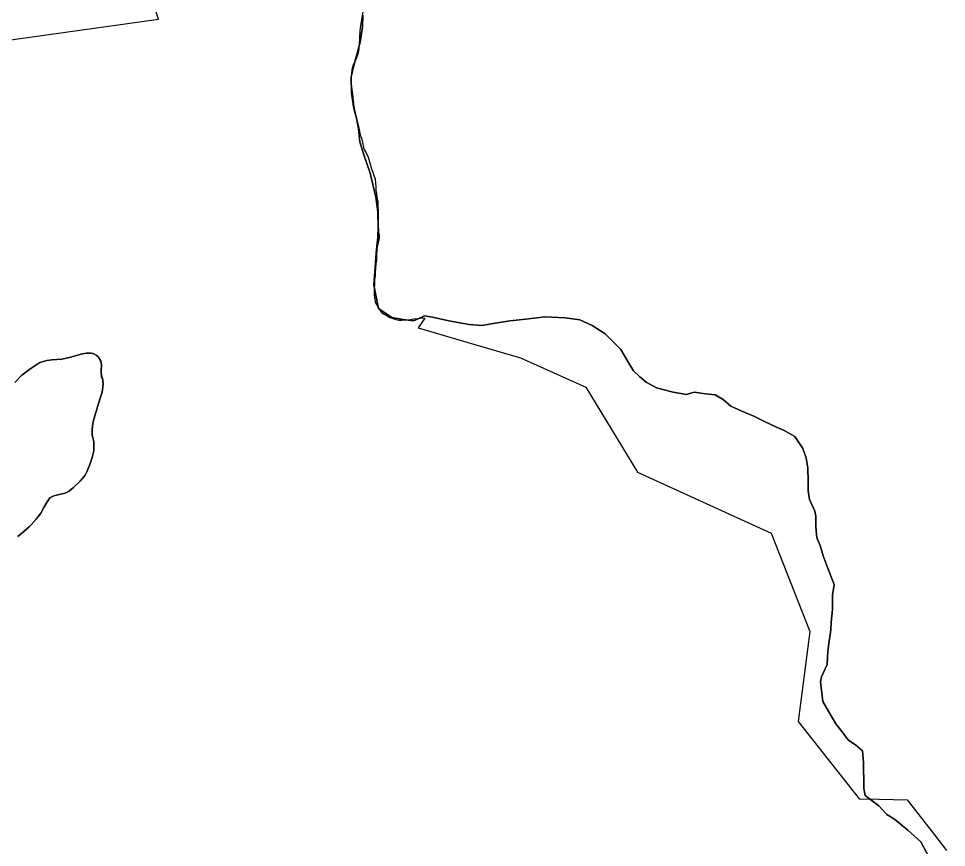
# Model space of a CAD drawing. Header units: inches. Extents: x 11258954 to 11313122, y 3645444 to 3695200.
# Drawn here: x 11275215 to 11277326, y 3662850 to 3664736 of the extents above; entities that cross this region are included whole.
import ezdxf

# ---------------------------------------------------------------- set-up
doc = ezdxf.new("R2010")
doc.units = ezdxf.units.IN
doc.header["$MEASUREMENT"] = 0
for name, color, linetype in [('EnterpriseZone', 103, 'Continuous'), ('VotingPrecinct', 233, 'Continuous'), ('Ward', 133, 'Continuous')]:
    doc.layers.add(name, color=color, linetype=linetype)

msp = doc.modelspace()

# ---------------------------------------------------------------- linework, layer by layer
at = {"layer": 'EnterpriseZone'}
for points in [[(11274589.5495, 3664602.597, 0), (11275533.6815, 3664734.6325, 0), (11275438.326, 3665015.1695, 0)], [(11276000, 3664760.75, 0), (11275992.9375, 3664720.1875, 0), (11275991.5, 3664708.3125, 0), (11275990.219, 3664678.3125, 0), (11275989.4375, 3664669.5, 0), (11275988.125, 3664661.1875, 0), (11275986.0315, 3664653.0625, 0), (11275983.219, 3664645.4375, 0), (11275979.9065, 3664638.0625, 0), (11275977.0315, 3664632.125, 0), (11275975.0315, 3664626.625, 0), (11275973.4375, 3664619.4375, 0), (11275972.219, 3664611.9375, 0), (11275971.4065, 3664604.4375, 0), (11275971.125, 3664597.25, 0), (11275971.4375, 3664589.6875, 0), (11275972.4375, 3664580.3125, 0), (11275974.625, 3664564.75, 0), (11275977.219, 3664541.125, 0), (11275978.6565, 3664531.4375, 0), (11275980.4065, 3664522.4375, 0), (11275982.625, 3664513.375, 0), (11275986.969, 3664497.0625, 0), (11275988.4375, 3664490.375, 0), (11275990.2815, 3664480.1875, 0), (11275991.625, 3664474.5625, 0), (11275993.25, 3664469.5, 0), (11275995.219, 3664464.625, 0), (11276000, 3664443.375, 0), (11276000, 3664441.75, 0), (11276002, 3664436.75, 0), (11276004, 3664433.25, 0), (11276006, 3664430.5, 0), (11276010, 3664420.5, 0), (11276014, 3664408, 0), (11276018, 3664394, 0), (11276021, 3664387, 0), (11276023, 3664379.5, 0), (11276026, 3664371.75, 0), (11276027, 3664362, 0), (11276028, 3664352.25, 0), (11276028, 3664344.75, 0), (11276029, 3664338, 0), (11276030, 3664329, 0), (11276032, 3664319.5, 0), (11276032, 3664308.25, 0), (11276033, 3664297.5, 0), (11276033, 3664286.75, 0), (11276033, 3664275.25, 0), (11276033, 3664263.75, 0), (11276034, 3664255.5, 0), (11276034, 3664250.5, 0), (11276035, 3664243.75, 0), (11276035, 3664236.25, 0), (11276034, 3664229.25, 0), (11276032, 3664223, 0), (11276031, 3664216.5, 0), (11276030, 3664209, 0), (11276029, 3664201.25, 0), (11276029, 3664194.5, 0), (11276029, 3664186.75, 0), (11276028, 3664177.5, 0), (11276027, 3664167.5, 0), (11276026, 3664159, 0), (11276026, 3664150.5, 0), (11276025, 3664141.5, 0), (11276025, 3664131.75, 0), (11276024, 3664122.25, 0), (11276024, 3664114.75, 0), (11276024, 3664108.5, 0), (11276025, 3664100.5, 0), (11276026, 3664092.75, 0), (11276028, 3664088, 0), (11276031, 3664083.5, 0), (11276034, 3664078.75, 0), (11276036, 3664074.25, 0), (11276039, 3664070, 0), (11276041, 3664067.5, 0), (11276043, 3664065.75, 0), (11276047, 3664063.5, 0), (11276051, 3664061, 0), (11276056, 3664058.5, 0), (11276060, 3664056.25, 0), (11276065, 3664054.5, 0), (11276071, 3664052.5, 0), (11276076, 3664050.75, 0), (11276081, 3664050.25, 0), (11276086, 3664050.25, 0), (11276092, 3664050.5, 0), (11276099, 3664050.75, 0), (11276107, 3664051.5, 0), (11276114, 3664052.75, 0), (11276123, 3664053.75, 0), (11276129, 3664054.5, 0), (11276135, 3664055, 0), (11276139, 3664054.75, 0), (11276124, 3664032.75, 0), (11276235, 3664000, 0), (11276356.969, 3663964.1875, 0), (11276505.25, 3663897.5625, 0), (11276622.719, 3663704.0625, 0), (11276926.9065, 3663565.5625, 0), (11277015.125, 3663341.875, 0), (11276988.75, 3663137.125, 0), (11277110.875, 3662981.8125, 0), (11277127.219, 3662961, 0), (11277172.5315, 3662960.4375, 0), (11277236.305, 3662958.603, 0), (11277298.476, 3662878.9805, 0), (11277325.8815, 3662843.048, 0)]]:
    msp.add_polyline3d(points, dxfattribs=at)
at = {"layer": 'VotingPrecinct'}
for points in [[(11277287.05, 3662825.925, 0), (11277267.525, 3662862.75, 0), (11277237.8, 3662889.95, 0), (11277207.4, 3662914.425, 0), (11277190.275, 3662925.5, 0), (11277172.125, 3662944.775, 0), (11277151.075, 3662961.075, 0), (11277140.7, 3662968.775, 0), (11277138.223, 3662984.586, 0), (11277137.7, 3662987.925, 0), (11277137.061, 3663043.76, 0), (11277134.95, 3663070.05, 0), (11277119.35, 3663084.025, 0), (11277104.15, 3663093.925, 0), (11277096.475, 3663102.925, 0), (11277091.25, 3663110.575, 0), (11277074.617, 3663131.4475, 0), (11277044.725, 3663182.525, 0), (11277039.125, 3663227.375, 0), (11277041.975, 3663238.475, 0), (11277054.325, 3663266.4, 0), (11277056.375, 3663296.375, 0), (11277058.625, 3663314.675, 0), (11277062.65, 3663345.3, 0), (11277063.375, 3663362.95, 0), (11277066.675, 3663391.825, 0), (11277067.025, 3663424.05, 0), (11277070.525, 3663448.925, 0), (11277056.45, 3663483.7, 0), (11277045.175, 3663513.675, 0), (11277038.85, 3663537.275, 0), (11277031.2, 3663555.15, 0), (11277028.4, 3663579.625, 0), (11277028.5, 3663604.325, 0), (11277026.425, 3663615.7, 0), (11277014.257, 3663641.7005, 0), (11277011.275, 3663661.525, 0), (11277011.35, 3663683.85, 0), (11277010.7075, 3663713.0635, 0), (11277007.05, 3663736.925, 0), (11276999.375, 3663758.325, 0), (11276981.2, 3663785.025, 0), (11276956.775, 3663799.35, 0), (11276937.575, 3663807.6, 0), (11276913.325, 3663818.975, 0), (11276887.974, 3663831.894, 0), (11276860.448, 3663842.805, 0), (11276835.5, 3663854.425, 0), (11276818.025, 3663869.8, 0), (11276799.7605, 3663879.839, 0), (11276777.825, 3663882.5, 0), (11276752.075, 3663886.175, 0), (11276734.7695, 3663880.9, 0), (11276703.975, 3663886.275, 0), (11276666.35, 3663896.225, 0), (11276642.475, 3663908.95, 0), (11276628.025, 3663921.45, 0), (11276613.95, 3663934.45, 0), (11276600.95, 3663955.95, 0), (11276585.05, 3663983.225, 0), (11276549.375, 3664019.075, 0), (11276520.15, 3664037.925, 0), (11276491.775, 3664050.6, 0), (11276458.2, 3664055.2, 0), (11276412.3, 3664057.95, 0), (11276369.025, 3664052.175, 0), (11276332.85, 3664048.4, 0), (11276290.125, 3664041.9, 0), (11276269.725, 3664037.65, 0), (11276239.875, 3664039.9, 0), (11276194.225, 3664048.6, 0), (11276156.4, 3664056.975, 0), (11276138.8, 3664060.025, 0), (11276125.7, 3664053.45, 0), (11276113.35, 3664048.85, 0), (11276089.725, 3664051.625, 0), (11276064.3, 3664056.275, 0), (11276033.875, 3664076.575, 0), (11276022.95, 3664129.825, 0), (11276026.425, 3664169.8, 0), (11276028.225, 3664202.55, 0), (11276030.825, 3664226.2, 0), (11276032.2, 3664237.975, 0), (11276033.35, 3664261.275, 0), (11276032.575, 3664296.15, 0), (11276027.6, 3664329.8, 0), (11276014.625, 3664384.4, 0), (11276007.55, 3664406.5, 0), (11276000.9, 3664423.7, 0), (11275991.25, 3664455.85, 0), (11275988.55, 3664484.9535, 0), (11275983.525, 3664509.95, 0), (11275977.925, 3664531.75, 0), (11275972.179, 3664566.404, 0), (11275971.3, 3664603.3, 0), (11275977.175, 3664626.425, 0), (11275991.85, 3664682.15, 0), (11275997.275, 3664717.675, 0), (11275997.85, 3664743.875, 0)], [(11275997.85, 3664743.875, 0), (11275997.275, 3664717.675, 0), (11275991.85, 3664682.15, 0), (11275977.175, 3664626.425, 0), (11275971.3, 3664603.3, 0), (11275972.179, 3664566.404, 0), (11275977.925, 3664531.75, 0), (11275983.525, 3664509.95, 0), (11275988.55, 3664484.9535, 0), (11275991.25, 3664455.85, 0), (11276000.9, 3664423.7, 0), (11276007.55, 3664406.5, 0), (11276014.625, 3664384.4, 0), (11276027.6, 3664329.8, 0), (11276032.575, 3664296.15, 0), (11276033.35, 3664261.275, 0), (11276032.2, 3664237.975, 0), (11276030.825, 3664226.2, 0), (11276028.225, 3664202.55, 0), (11276026.425, 3664169.8, 0), (11276022.95, 3664129.825, 0), (11276033.875, 3664076.575, 0), (11276064.3, 3664056.275, 0), (11276089.725, 3664051.625, 0), (11276113.35, 3664048.85, 0), (11276125.7, 3664053.45, 0), (11276138.8, 3664060.025, 0), (11276156.4, 3664056.975, 0), (11276194.225, 3664048.6, 0), (11276239.875, 3664039.9, 0), (11276269.725, 3664037.65, 0), (11276290.125, 3664041.9, 0), (11276332.85, 3664048.4, 0), (11276369.025, 3664052.175, 0), (11276412.3, 3664057.95, 0), (11276458.2, 3664055.2, 0), (11276491.775, 3664050.6, 0), (11276520.15, 3664037.925, 0), (11276549.375, 3664019.075, 0), (11276585.05, 3663983.225, 0), (11276600.95, 3663955.95, 0), (11276613.95, 3663934.45, 0), (11276628.025, 3663921.45, 0), (11276642.475, 3663908.95, 0), (11276666.35, 3663896.225, 0), (11276703.975, 3663886.275, 0), (11276734.7695, 3663880.9, 0), (11276752.075, 3663886.175, 0), (11276777.825, 3663882.5, 0), (11276799.7605, 3663879.839, 0), (11276818.025, 3663869.8, 0), (11276835.5, 3663854.425, 0), (11276860.448, 3663842.805, 0), (11276887.974, 3663831.894, 0), (11276913.325, 3663818.975, 0), (11276937.575, 3663807.6, 0), (11276956.775, 3663799.35, 0), (11276981.2, 3663785.025, 0), (11276999.375, 3663758.325, 0), (11277007.05, 3663736.925, 0), (11277010.7075, 3663713.0635, 0), (11277011.35, 3663683.85, 0), (11277011.275, 3663661.525, 0), (11277014.257, 3663641.7005, 0), (11277026.425, 3663615.7, 0), (11277028.5, 3663604.325, 0), (11277028.4, 3663579.625, 0), (11277031.2, 3663555.15, 0), (11277038.85, 3663537.275, 0), (11277045.175, 3663513.675, 0), (11277056.45, 3663483.7, 0), (11277070.525, 3663448.925, 0), (11277067.025, 3663424.05, 0), (11277066.675, 3663391.825, 0), (11277063.375, 3663362.95, 0), (11277062.65, 3663345.3, 0), (11277058.625, 3663314.675, 0), (11277056.375, 3663296.375, 0), (11277054.325, 3663266.4, 0), (11277041.975, 3663238.475, 0), (11277039.125, 3663227.375, 0), (11277044.725, 3663182.525, 0), (11277074.617, 3663131.4475, 0), (11277091.25, 3663110.575, 0), (11277096.475, 3663102.925, 0), (11277104.15, 3663093.925, 0), (11277119.35, 3663084.025, 0), (11277134.95, 3663070.05, 0), (11277137.061, 3663043.76, 0), (11277137.7, 3662987.925, 0), (11277138.223, 3662984.586, 0), (11277140.7, 3662968.775, 0), (11277151.075, 3662961.075, 0), (11277172.125, 3662944.775, 0), (11277190.275, 3662925.5, 0), (11277207.4, 3662914.425, 0), (11277237.8, 3662889.95, 0), (11277267.525, 3662862.75, 0), (11277287.05, 3662825.925, 0)], [(11275206.625, 3663908.175, 0), (11275222.8, 3663924.875, 0), (11275240.525, 3663938.225, 0), (11275263.1, 3663953.8, 0), (11275278.95, 3663958.075, 0), (11275291.05, 3663959.425, 0), (11275313.35, 3663961.025, 0), (11275333, 3663966.175, 0), (11275360.275, 3663973.775, 0), (11275369.85, 3663975.125, 0), (11275380.425, 3663974.85, 0), (11275386.55, 3663973.275, 0), (11275391.8, 3663970.525, 0), (11275397, 3663965.575, 0), (11275402.125, 3663956.675, 0), (11275403.4, 3663948.075, 0), (11275402.775, 3663934.55, 0), (11275404.05, 3663920.75, 0), (11275406.225, 3663917.125, 0), (11275407.45, 3663905.575, 0), (11275406.5, 3663897.875, 0), (11275405.125, 3663886.175, 0), (11275400.7, 3663872.875, 0), (11275396.65, 3663860.275, 0), (11275393.025, 3663847.5, 0), (11275388.725, 3663832.35, 0), (11275385.825, 3663821.85, 0), (11275383.325, 3663809.925, 0), (11275382.575, 3663800, 0), (11275382.5, 3663789.05, 0), (11275386.075, 3663773.475, 0), (11275386.425, 3663764.05, 0), (11275385.875, 3663752.975, 0), (11275382.275, 3663737.675, 0), (11275377.5, 3663721.9, 0), (11275370.225, 3663704.75, 0), (11275366.225, 3663697.625, 0), (11275355.075, 3663683.75, 0), (11275342.4, 3663671.525, 0), (11275339.025, 3663668.575, 0), (11275328.4, 3663660.475, 0), (11275320.875, 3663656.65, 0), (11275307.55, 3663653.05, 0), (11275294.975, 3663650.425, 0), (11275286.375, 3663645.575, 0), (11275280.375, 3663637, 0), (11275272.825, 3663623.9, 0), (11275265.575, 3663611.175, 0), (11275255.125, 3663597.55, 0), (11275243.5, 3663584.25, 0), (11275239.125, 3663579.75, 0), (11275227.3, 3663569.375, 0), (11275213.05, 3663558.125, 0)], [(11275213.05, 3663558.125, 0), (11275227.3, 3663569.375, 0), (11275239.125, 3663579.75, 0), (11275243.5, 3663584.25, 0), (11275255.125, 3663597.55, 0), (11275265.575, 3663611.175, 0), (11275272.825, 3663623.9, 0), (11275280.375, 3663637, 0), (11275286.375, 3663645.575, 0), (11275294.975, 3663650.425, 0), (11275307.55, 3663653.05, 0), (11275320.875, 3663656.65, 0), (11275328.4, 3663660.475, 0), (11275339.025, 3663668.575, 0), (11275342.4, 3663671.525, 0), (11275355.075, 3663683.75, 0), (11275366.225, 3663697.625, 0), (11275370.225, 3663704.75, 0), (11275377.5, 3663721.9, 0), (11275382.275, 3663737.675, 0), (11275385.875, 3663752.975, 0), (11275386.425, 3663764.05, 0), (11275386.075, 3663773.475, 0), (11275382.5, 3663789.05, 0), (11275382.575, 3663800, 0), (11275383.325, 3663809.925, 0), (11275385.825, 3663821.85, 0), (11275388.725, 3663832.35, 0), (11275393.025, 3663847.5, 0), (11275396.65, 3663860.275, 0), (11275400.7, 3663872.875, 0), (11275405.125, 3663886.175, 0), (11275406.5, 3663897.875, 0), (11275407.45, 3663905.575, 0), (11275406.225, 3663917.125, 0), (11275404.05, 3663920.75, 0), (11275402.775, 3663934.55, 0), (11275403.4, 3663948.075, 0), (11275402.125, 3663956.675, 0), (11275397, 3663965.575, 0), (11275391.8, 3663970.525, 0), (11275386.55, 3663973.275, 0), (11275380.425, 3663974.85, 0), (11275369.85, 3663975.125, 0), (11275360.275, 3663973.775, 0), (11275333, 3663966.175, 0), (11275313.35, 3663961.025, 0), (11275291.05, 3663959.425, 0), (11275278.95, 3663958.075, 0), (11275263.1, 3663953.8, 0), (11275240.525, 3663938.225, 0), (11275222.8, 3663924.875, 0), (11275206.625, 3663908.175, 0)]]:
    msp.add_polyline3d(points, dxfattribs=at)
at = {"layer": 'Ward'}
for points in [[(11275206.625, 3663908.175, 0), (11275222.8, 3663924.875, 0), (11275240.525, 3663938.225, 0), (11275263.1, 3663953.8, 0), (11275278.95, 3663958.075, 0), (11275291.05, 3663959.425, 0), (11275313.35, 3663961.025, 0), (11275333, 3663966.175, 0), (11275360.275, 3663973.775, 0), (11275369.85, 3663975.125, 0), (11275380.425, 3663974.85, 0), (11275386.55, 3663973.275, 0), (11275391.8, 3663970.525, 0), (11275397, 3663965.575, 0), (11275402.125, 3663956.675, 0), (11275403.4, 3663948.075, 0), (11275402.775, 3663934.55, 0), (11275404.05, 3663920.75, 0), (11275406.225, 3663917.125, 0), (11275407.45, 3663905.575, 0), (11275406.5, 3663897.875, 0), (11275405.125, 3663886.175, 0), (11275400.7, 3663872.875, 0), (11275396.65, 3663860.275, 0), (11275393.025, 3663847.5, 0), (11275388.725, 3663832.35, 0), (11275385.825, 3663821.85, 0), (11275383.325, 3663809.925, 0), (11275382.575, 3663800, 0), (11275382.5, 3663789.05, 0), (11275386.075, 3663773.475, 0), (11275386.425, 3663764.05, 0), (11275385.875, 3663752.975, 0), (11275382.275, 3663737.675, 0), (11275377.5, 3663721.9, 0), (11275370.225, 3663704.75, 0), (11275366.225, 3663697.625, 0), (11275355.075, 3663683.75, 0), (11275342.4, 3663671.525, 0), (11275339.025, 3663668.575, 0), (11275328.4, 3663660.475, 0), (11275320.875, 3663656.65, 0), (11275307.55, 3663653.05, 0), (11275294.975, 3663650.425, 0), (11275286.375, 3663645.575, 0), (11275280.375, 3663637, 0), (11275272.825, 3663623.9, 0), (11275265.575, 3663611.175, 0), (11275255.125, 3663597.55, 0), (11275243.5, 3663584.25, 0), (11275239.125, 3663579.75, 0), (11275227.3, 3663569.375, 0), (11275213.05, 3663558.125, 0)], [(11275213.05, 3663558.125, 0), (11275227.3, 3663569.375, 0), (11275239.125, 3663579.75, 0), (11275243.5, 3663584.25, 0), (11275255.125, 3663597.55, 0), (11275265.575, 3663611.175, 0), (11275272.825, 3663623.9, 0), (11275280.375, 3663637, 0), (11275286.375, 3663645.575, 0), (11275294.975, 3663650.425, 0), (11275307.55, 3663653.05, 0), (11275320.875, 3663656.65, 0), (11275328.4, 3663660.475, 0), (11275339.025, 3663668.575, 0), (11275342.4, 3663671.525, 0), (11275355.075, 3663683.75, 0), (11275366.225, 3663697.625, 0), (11275370.225, 3663704.75, 0), (11275377.5, 3663721.9, 0), (11275382.275, 3663737.675, 0), (11275385.875, 3663752.975, 0), (11275386.425, 3663764.05, 0), (11275386.075, 3663773.475, 0), (11275382.5, 3663789.05, 0), (11275382.575, 3663800, 0), (11275383.325, 3663809.925, 0), (11275385.825, 3663821.85, 0), (11275388.725, 3663832.35, 0), (11275393.025, 3663847.5, 0), (11275396.65, 3663860.275, 0), (11275400.7, 3663872.875, 0), (11275405.125, 3663886.175, 0), (11275406.5, 3663897.875, 0), (11275407.45, 3663905.575, 0), (11275406.225, 3663917.125, 0), (11275404.05, 3663920.75, 0), (11275402.775, 3663934.55, 0), (11275403.4, 3663948.075, 0), (11275402.125, 3663956.675, 0), (11275397, 3663965.575, 0), (11275391.8, 3663970.525, 0), (11275386.55, 3663973.275, 0), (11275380.425, 3663974.85, 0), (11275369.85, 3663975.125, 0), (11275360.275, 3663973.775, 0), (11275333, 3663966.175, 0), (11275313.35, 3663961.025, 0), (11275291.05, 3663959.425, 0), (11275278.95, 3663958.075, 0), (11275263.1, 3663953.8, 0), (11275240.525, 3663938.225, 0), (11275222.8, 3663924.875, 0), (11275206.625, 3663908.175, 0)]]:
    msp.add_polyline3d(points, dxfattribs=at)

doc.saveas('drawing.dxf')
